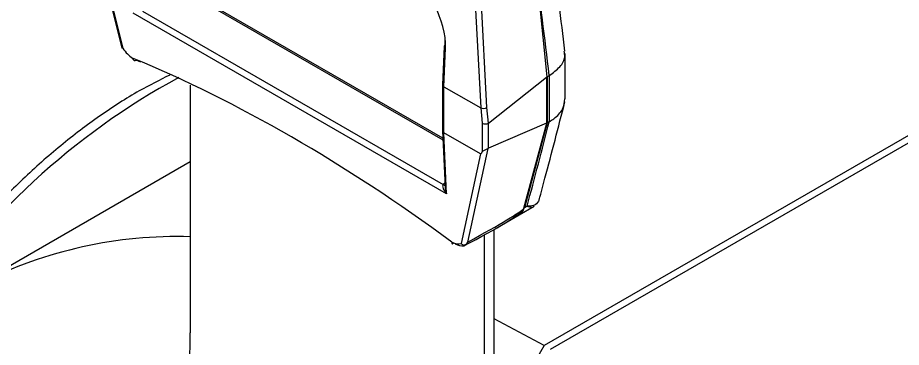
# Model space of a CAD drawing. Extents: x 12.3 to 108.7, y 1.1 to 80.4.
# Drawn here: x 74.734 to 76.686, y 64.496 to 65.225 of the extents above; entities that cross this region are included whole.
import ezdxf

# ---------------------------------------------------------------- set-up
doc = ezdxf.new("R2010")
doc.units = 0
doc.header["$MEASUREMENT"] = 0
doc.layers.add('OBJECT', color=7, linetype='CONTINUOUS')

msp = doc.modelspace()

# ---------------------------------------------------------------- linework, layer by layer
at = {"layer": 'OBJECT'}
for p, q in [((77.5883, 65.4761), (75.897, 64.4998)), ((75.9111, 64.4917), (77.6024, 65.468)), ((74.8946, 65.4342), (74.9637, 65.1581)), ((74.9009, 65.4177), (74.9659, 65.1575)), ((75.7375, 65.3882), (75.757, 65.0256)), ((75.7706, 65.0262), (75.7512, 65.3886)), ((75.8782, 65.3443), (75.9032, 65.0943)), ((75.6736, 64.9545), (75.1013, 65.2848)), ((75.6734, 64.9587), (75.1069, 65.2857)), ((75.0095, 65.2395), (75.6739, 64.8559)), ((75.6816, 64.8355), (74.989, 65.2353)), ((75.6761, 65.1615), (75.6727, 65.0766)), ((75.6756, 65.0725), (75.6791, 65.1575)), ((75.9432, 65.0458), (75.9432, 65.1462)), ((75.006, 65.1267), (74.9954, 65.1312)), ((75.7743, 64.9921), (75.9021, 65.0933)), ((75.9021, 65.0933), (75.9021, 64.9916)), ((75.9044, 65.0948), (75.908, 65.0969)), ((75.9044, 64.9928), (75.9044, 65.0948)), ((75.908, 65.0969), (75.908, 64.9949)), ((75.1148, 65.076), (75.1148, 64.5278)), ((75.6727, 65.0765), (75.6727, 64.9746)), ((75.6756, 65.0725), (75.7569, 65.0256)), ((75.6756, 64.9704), (75.6756, 65.0725)), ((75.6756, 65.0725), (75.6756, 65.0725)), ((75.7569, 65.0256), (75.7603, 64.9916)), ((75.7741, 64.9919), (75.7706, 65.0262)), ((75.7603, 64.9916), (75.7603, 64.9283)), ((75.7743, 64.9368), (75.7743, 64.9921)), ((75.9021, 64.9916), (75.7743, 64.9368)), ((75.8524, 64.804), (75.9027, 64.9919)), ((75.9038, 64.9924), (75.8535, 64.8047)), ((75.9027, 64.9919), (75.9038, 64.9924)), ((75.908, 64.9949), (75.9044, 64.9928)), ((75.6727, 64.9745), (75.6782, 64.8504)), ((75.7566, 64.9237), (75.6756, 64.9704)), ((75.6756, 64.9704), (75.6756, 64.9704)), ((75.6816, 64.8355), (75.6756, 64.9704)), ((75.7282, 64.7288), (75.7732, 64.9361)), ((75.1148, 64.906), (73.037, 63.7066)), ((75.7566, 64.9237), (75.7136, 64.7259)), ((75.6778, 64.859), (75.6739, 64.8559)), ((75.842, 64.7887), (75.875, 64.8078)), ((75.8595, 64.8081), (75.8535, 64.8047)), ((75.7886, 64.7579), (75.842, 64.7887)), ((75.7866, 64.1645), (75.7866, 64.7567)), ((75.7654, 64.1523), (75.7654, 64.7448)), ((75.897, 64.4998), (75.7866, 64.5587))]:
    msp.add_line(p, q, dxfattribs=at)
at = {"layer": 'OBJECT', "flags": 128}
msp.add_lwpolyline([(75.897, 64.4998), (75.8336, 64.39), (75.7866, 64.3086)], dxfattribs=at)
at = {"layer": 'OBJECT'}
for centre, radius, start, end in [((75.6803, 65.161), 0.00424, 116.3472, 173.2632), ((75.6808, 65.1618), 0.00467, 183.4969, 248.2656), ((74.9921, 65.1351), 0.00438, 174.208, 232.5237), ((74.9935, 65.1361), 0.00587, 185.2562, 243.6894), ((74.9948, 65.1401), 0.01, 237.5368, 247.562), ((74.9928, 65.1358), 0.00531, 249.585, 299.6887), ((75.8371, 63.7117), 1.5703, 118.4289, 147.2913), ((75.6767, 64.861), 0.00619, 240.2612, 281.9334), ((75.6771, 64.8619), 0.00673, 241.8541, 277.238), ((75.8295, 64.809), 0.0238, 301.6299, 343.5004), ((75.8614, 64.8205), 0.0203, 240.9659, 243.5968), ((75.8417, 64.8252), 0.0237, 296.8451, 299.9934), ((75.0859, 63.7763), 0.9646, 88.2797, 116.7292), ((75.6965, 64.7277), 0.00372, 167.8053, 227.3836), ((75.698, 64.7285), 0.00521, 180.7066, 238.1633), ((75.6999, 64.733), 0.01, 233.5361, 242.6131), ((74.1073, 64.5225), 1.0076, 350.3239, 0.3051)]:
    msp.add_arc(centre, radius, start, end, dxfattribs=at)
for centre, major_axis, ratio, start_param, end_param in [((74.7937, 60.7697), (-1.5893, 16.547), 0.094708, 4.96788, 4.983392), ((75.5832, 65.2119), (-0.0623, 0.1198), 0.60894, 3.957684, 5.520884), ((75.5903, 65.2156), (-0.0574, 0.1112), 0.603746, 3.959299, 4.106767), ((74.9877, 65.1741), (-0.0269, 0.0422), 0.545295, 1.616102, 2.277933), ((75.4684, 62.2784), (-1.8185, 2.8489), 0.545295, 5.325383, 5.621715), ((75.8195, 65.9424), (-0.0762, 0.8519), 0.108827, 3.212847, 3.225936), ((75.8195, 65.9418), (-0.0807, 0.8484), 0.104683, 3.176312, 3.189403), ((75.8232, 65.9439), (-0.0807, 0.8484), 0.104683, 3.189403, 3.192744), ((75.6827, 65.0764), (0.01, -0.0002), 0.560564, 3.130229, 3.938354), ((75.7475, 65.1938), (-0.0096, 0.1683), 0.040833, 3.114829, 3.121183), ((75.764, 65.0294), (0.00997, 0.00077), 0.488179, 3.890606, 5.402688), ((75.7674, 64.9957), (0.01, 0.0005), 0.541019, 3.899966, 5.418402), ((75.7674, 65.0628), (-0.0063, 0.071), 0.108827, 3.186667, 3.212847), ((74.3771, 63.8972), (1.7697, 5.6286), 0.198355, 4.936908, 4.970599), ((75.8195, 64.6758), (0.0972, 0.3173), 0.221629, 0.178923, 0.18544), ((75.8195, 64.6761), (0.1011, 0.3198), 0.201902, 0.217224, 0.223734), ((75.8232, 64.6782), (0.1011, 0.3198), 0.201902, 0.213019, 0.217224), ((75.6827, 64.9748), (0.01, 0.00022), 0.594123, 3.128475, 3.913873), ((75.7911, 65.0545), (0.0344, 0.1308), 0.060229, 3.125134, 3.425803), ((75.7674, 64.9105), (0.0081, 0.0264), 0.221629, 0.18544, 0.326042), ((75.6886, 64.84), (-0.0149, 0.0157), 0.380974, 0.013228, 1.496887), ((75.6744, 64.8482), (0.00387, 0.00929), 0.470171, 0.81146, 0.86554), ((75.6886, 64.84), (-0.0071, 0.0202), 0.382697, 0.901278, 1.66057), ((75.4098, 64.6085), (0.4436, 0.1981), 0.067913, 5.453796, 6.175461), ((75.4292, 64.5897), (0.4232, 0.2148), 0.03328, 5.479991, 6.200656), ((75.4292, 64.5897), (0.4232, 0.2148), 0.03328, 6.200656, 6.253319), ((75.4098, 64.6085), (0.4436, 0.1981), 0.067913, 6.175461, 6.228125), ((75.689, 64.7692), (-0.0269, 0.0422), 0.545295, 2.385972, 3.047804), ((75.6961, 64.7738), (-0.0319, 0.0508), 0.550739, 2.389651, 2.8703)]:
    msp.add_ellipse(centre, major_axis=major_axis, ratio=ratio, start_param=start_param, end_param=end_param, dxfattribs=at)
for points, knots in [([(75.9429, 65.151), (75.9344, 65.2213), (75.9202, 65.3383), (75.9056, 65.4551), (75.8998, 65.5016)], [0, 0, 0, 0, 0.60083, 1, 1, 1, 1]), ([(74.9659, 65.1575), (74.9659, 65.1575), (74.9655, 65.1575), (74.9646, 65.1574), (74.9638, 65.1576), (74.9638, 65.158), (74.9638, 65.1581)], [0, 0, 0, 0, 0.024859, 0.292644, 0.805239, 1, 1, 1, 1]), ([(75.9083, 65.0971), (75.9168, 65.1034), (75.9336, 65.1159), (75.9442, 65.1353), (75.942, 65.1469), (75.9412, 65.1508)], [0, 0, 0, 0, 0.396021, 0.792037, 1, 1, 1, 1]), ([(75.0698, 65.0982), (75.0473, 65.087), (74.9954, 65.0613), (74.9146, 65.0088), (74.8284, 64.9435), (74.7443, 64.869), (74.6633, 64.7865), (74.5865, 64.6966), (74.522, 64.6125), (74.4858, 64.5566), (74.4716, 64.5347)], [0, 0, 0, 0, 0.103437, 0.238623, 0.373781, 0.508818, 0.643711, 0.778472, 0.913127, 1, 1, 1, 1]), ([(75.9084, 64.9951), (75.9119, 64.9972), (75.9244, 65.005), (75.9397, 65.022), (75.9419, 65.0381), (75.9429, 65.0458)], [0, 0, 0, 0, 0.165872, 0.597654, 1, 1, 1, 1]), ([(75.8862, 64.8225), (75.8904, 64.8383), (75.9097, 64.9107), (75.9284, 64.9828), (75.943, 65.0391)], [0, 0, 0, 0, 0.21798, 1, 1, 1, 1]), ([(75.7603, 64.9283), (75.7609, 64.9292), (75.7619, 64.9308), (75.7649, 64.9321), (75.7681, 64.9332), (75.7711, 64.9345), (75.7726, 64.9357), (75.7732, 64.9361)], [0, 0, 0, 0, 0.2815, 0.477148, 0.672459, 0.878461, 1, 1, 1, 1]), ([(75.8861, 64.8225), (75.8837, 64.8181), (75.8791, 64.8096), (75.8671, 64.8081), (75.8602, 64.8081), (75.8596, 64.8081), (75.8595, 64.8081)], [0, 0, 0, 0, 0.499315, 0.956979, 0.994827, 1, 1, 1, 1]), ([(75.8595, 64.8081), (75.8596, 64.8081), (75.8601, 64.808), (75.862, 64.8075), (75.8675, 64.8065), (75.8732, 64.8055), (75.8745, 64.8081), (75.8747, 64.8085)], [0, 0, 0, 0, 0.008533, 0.081505, 0.262215, 0.88918, 1, 1, 1, 1]), ([(75.7136, 64.7259), (75.7137, 64.7258), (75.7141, 64.7253), (75.7153, 64.724), (75.7177, 64.7224), (75.7202, 64.7215), (75.7216, 64.7214), (75.7219, 64.7213)], [0, 0, 0, 0, 0.017184, 0.202285, 0.556608, 0.898387, 1, 1, 1, 1]), ([(75.7193, 64.7201), (75.7194, 64.7201), (75.7202, 64.7197), (75.7212, 64.7198), (75.7217, 64.721), (75.7219, 64.7213)], [0, 0, 0, 0, 0.021178, 0.717113, 1, 1, 1, 1]), ([(75.7219, 64.7213), (75.7241, 64.7236), (75.7263, 64.7259), (75.7281, 64.7287), (75.7282, 64.7288)], [0, 0, 0, 0, 0.980022, 1, 1, 1, 1]), ([(74.652, 64.6379), (74.6745, 64.5745), (74.7148, 64.4609), (74.772, 64.3498), (74.7973, 64.3007)], [0, 0, 0, 0, 0.557907, 1, 1, 1, 1])]:
    msp.add_open_spline(points, degree=3, knots=knots, dxfattribs=at)

doc.saveas('drawing.dxf')
